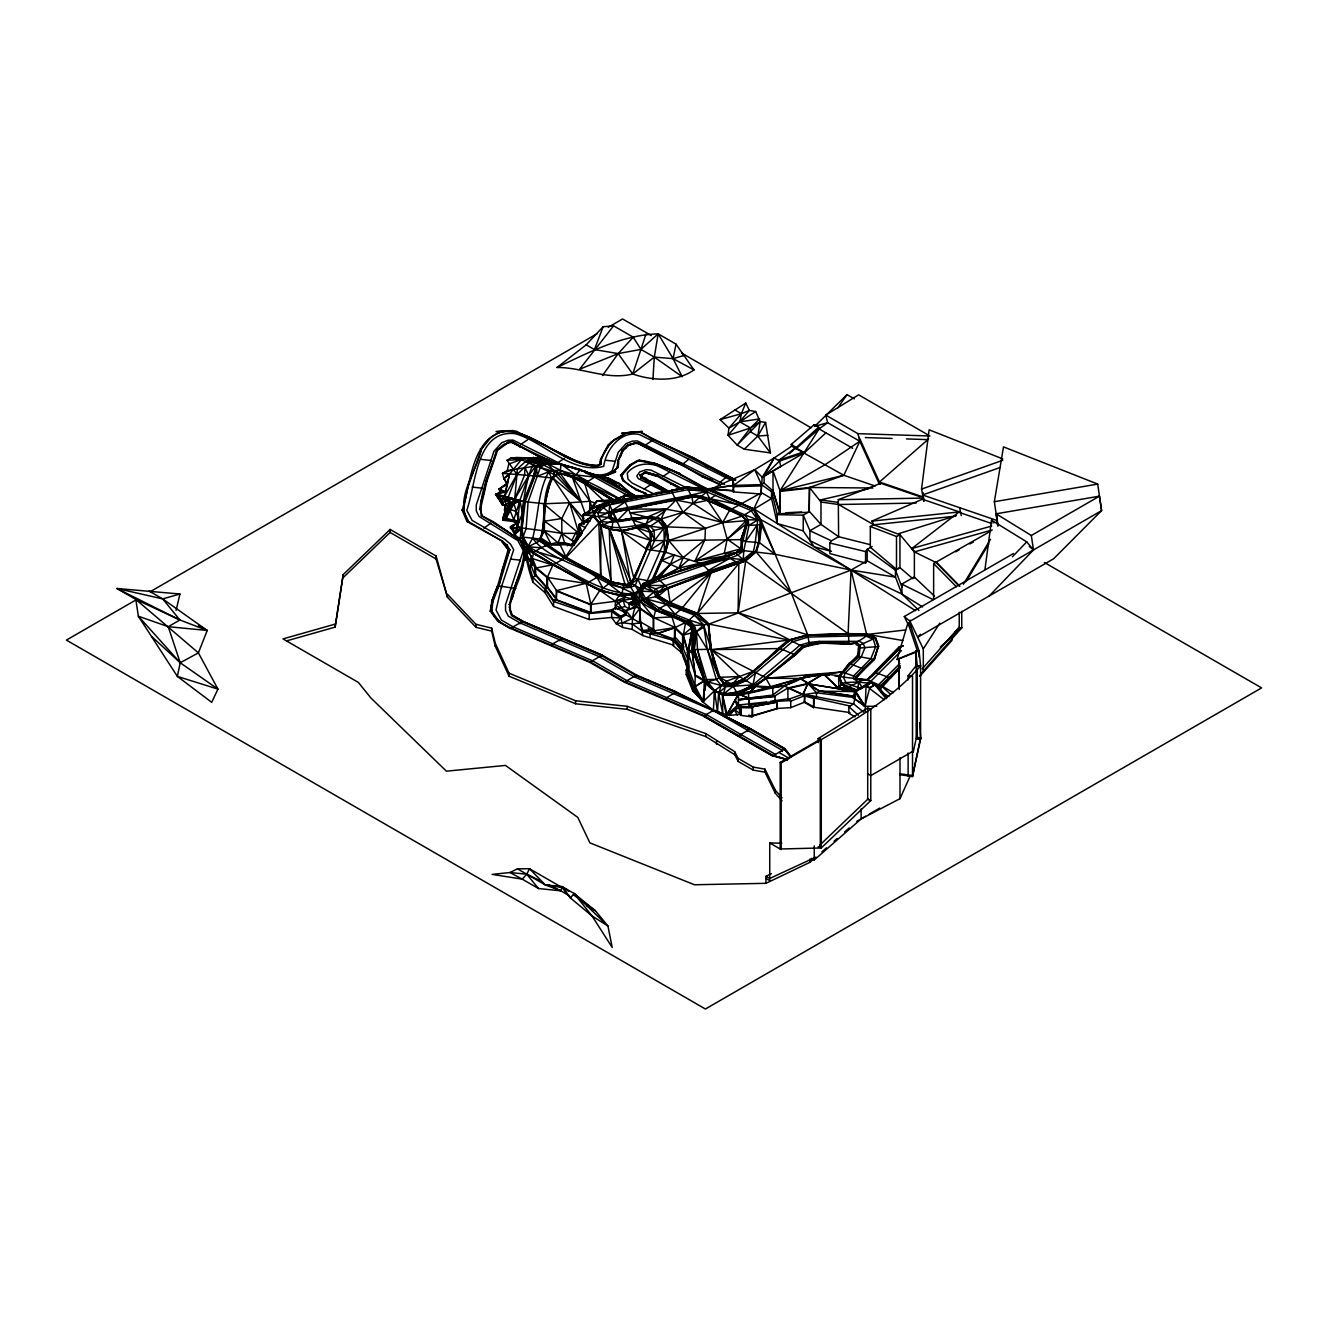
<?xml version="1.0" encoding="UTF-8"?>
<svg xmlns="http://www.w3.org/2000/svg" width="1328" height="1328" viewBox="0 0 1328 1328"><rect width="100%" height="100%" fill="white"/><g stroke="black" fill="none" stroke-linecap="round" stroke-linejoin="round"><path stroke-width="1.5" d="M834.797 675.935L862.818 679.621L858.735 682.094L857.573 690.427L842.118 683.721L839.462 677.048L850.435 664.216L859.166 656.729L860.162 645.026L856.61 642.968C836.092 646.105 808.885 635.249 794.044 654.372C772.796 670.54 752.544 695.092 723.395 694.61C711.559 691.788 706.164 679.305 695.075 675.105L691.805 649.458L688.419 653.177L695.308 675.487L694.876 686.642L706.596 679.554L716.356 679.338L719.826 677.33L739.381 676.483L755.665 686.427C773.875 689.498 791.803 685.497 806.876 674.873L823.443 674.524L842.251 671.918L856.66 677.147L856.992 678.84L867.134 679.571L875.916 672.698L900.434 647.732L899.272 646.935L867.134 679.687L882.738 686.626L899.869 667.486M570.227 545.775L574.011 541.957L572.069 540.081L575.871 532.561L578.925 535.084L578.925 524.709L583.39 521.887M583.374 524.211L583.374 514.666L594.529 516.277L601.285 525.556C628.36 539.268 658.09 520.012 675.919 499.909L691.573 496.357L700.188 497.319L742.85 515.845L748.959 525.39L743.796 550.639L743.199 559.569L745.705 560.997L756.263 551.651L759.35 542.621L760.131 519.929L753.175 509.288L710.563 488.92L706.795 489.351M633.423 594.828C603.294 598.397 579.008 576.75 553.494 564.682L535.649 568.035L546.87 577.348L586.279 583.49L599.874 590.495L611.112 582.013L600.937 525.639L593.068 515.878L583.39 522.053L593.101 515.629L583.39 514.417L593.749 512.127L608.257 502.084L623.894 499.693L628.692 509.139L691.988 497.104L700.188 497.319L709.152 489.849L753.823 508.773L915.59 610.714M625.87 496.008L645.375 495.643L623.878 495.693L624.492 500.158L687.555 487.774L708.554 490.198L753.175 509.288L760.662 519.514L791.189 592.736L807.723 634.917L809.267 643.997L810.644 644.794C825.701 640.843 841.703 646.404 856.61 642.968L847.181 644.03L848.692 643.167L848.675 634.037L745.157 560.698L667.868 588.238L657.642 593.184L640.976 586.959L636.311 592.935M838.615 689.016L841.255 683.654L846.401 687.555L838.881 688.634L823.443 674.06L800.004 678.326L819.642 691.124L855.464 696.636M829.12 675.238C801.963 674.275 776.498 687.622 750.005 692.386L748.594 693.199L748.61 698.478L738.517 699.972L774.606 696.071L787.886 688.004L808.022 683.422L823.46 673.794L838.599 675.686L838.881 688.634L841.255 683.654M863.648 712.206L853.688 703.906C856.875 688.668 856.178 687.323 838.881 688.302L855.581 691.108M688.551 667.121L688.153 659.933L683.339 648.778L683.588 646.719L675.504 637.457L673.844 638.419L673.578 645.159L642.935 635.597L632.294 629.455C632.111 619.263 632.377 603.808 643.034 599.36L657.045 609.867L687.804 621.388L692.701 626.335L694.976 631.912L694.245 649.624L704.637 680.683C722.747 708.289 759.334 687.705 784.649 686.128L800.933 693.448M577.796 538.487L577.813 534.437L574.011 541.957L544.497 521.207L561.777 518.534L569.596 502.731L590.014 501.27L595.492 503.113M901.446 650.587L870.471 681.613L866.288 682.99L858.735 682.094L847.181 687.655L841.238 684.103L838.599 675.686M838.881 688.634L823.46 673.794M708.422 489.6C686.294 477.98 664.73 463.14 639.283 460.235C632.676 464.07 625.239 467.888 622.019 475.275L621.985 477.897C628.177 487.26 640.046 489.916 648.695 495.776M520.161 539.052L522.95 537.01L527.548 547.285L532.628 538.189L539.649 541.06L564.732 558.192L593.035 515.878L599.21 522.07L600.937 525.639L600.671 575.173L586.279 583.606L533.076 552.946L527.548 547.285L523.033 537.126L522.103 528.079L523.697 501.386L514.7 499.179L516.974 474.494L507.03 460.252L510.998 457.977L516.808 457.513L532.445 457.994L538.338 460.019L540.662 458.11L545.758 458.791C546.92 462.758 535.035 462.542 532.893 464.734C522.933 487.774 522.535 514.235 520.161 539.052L522.95 537.01L524.842 546.837L527.432 547.186L540.645 540.479C546.074 519.812 540.795 497.701 551.402 477.914L557.594 473.15C580.104 475.773 600.389 487.559 619.695 498.88M517.339 523.597L513.72 521.688L513.87 519.514L519.995 500.357L522.402 513.405L517.024 527.017C522.402 539.085 511.446 522.087 520.891 527.83L522.95 537.126L539.716 538.969L544.347 530.934L544.746 503.76L551.402 477.914L548.813 471.722L540.28 467.473L528.079 502.034L526.137 528.527L523.033 537.126L528.411 546.787L533.773 552.548L553.494 564.682L527.116 550.008L527.116 556.133L532.113 564.948M735.231 700.221L738.501 705.002L741.124 706.513L741.124 714.215L729.487 715.443L717.518 711.908L718.564 693.05L723.395 694.61L750.005 692.386L755.665 686.31L795.256 654.953L803.556 647.051L810.644 644.678L809.267 643.997L820.455 643.167L803.556 647.168L738.102 612.822L738.833 563.504L729.869 558.291L724.324 553.261L727.146 539.168L722.631 522.601L707.691 500.274L699.358 497.668L666.125 527.465L654.04 530.403L650.454 532.478L636.427 527.531L621.554 530.984L609.237 529.125L600.937 525.755L615.694 519.779L612.972 512.093L610.897 512.674L609.884 517.472L616.906 521.174L621.554 531.1L644.993 526.237L647.848 527.598L651.152 532.08L654.604 540.513L635.116 585.499C622.45 591.707 608.141 583.523 596.986 577.431C576.9 563.221 547.634 558.607 532.628 538.189C538.604 516.177 537.408 492.622 548.813 471.722L552.929 470.461L560.499 470.544L575.871 474.893L594.446 477.101L627.845 495.593M653.243 579.423L664.465 552.066L663.95 527.996L658.323 520.725C639.93 513.538 619.927 525.44 600.671 521.223L566.16 557.362L552.797 565.081L547.501 577.132L547.501 587.922L555.469 598.281M664.664 540.612L647.3 580.568L633.838 578.095L650.471 540.197L650.454 532.362L650.454 549.908L664.664 540.612L666.125 527.465L660.58 519.414C646.802 514.5 631.663 520.128 617.503 520.709L616.906 521.174C631.447 520.078 646.769 514.085 661.078 519.132L666.922 527.017L667.635 540.629L665.577 552.232L653.31 579.556M566.16 557.362L547.169 544.513L539.649 541.06C546.87 519.729 542.056 495.128 554.589 474.893C552.548 467.041 546.107 461.231 538.321 459.455L525.589 461.463L517.273 468.983L516.974 474.494L508.109 497.519L500.009 499.096L495.51 494.448L505.52 492.041L509.637 473.631L503.827 478.478L507.495 484.703M740.875 548.945L741.207 538.836L746.353 523.763L747.133 524.328L740.875 548.829L743.796 550.639L775.154 554.291L851.082 570.061L895.487 577.132L901.978 594.081L918.976 610.482M861.407 688.634L846.251 683.322L843.562 677.546L845.106 673.18L861.191 657.061L864.993 647.599L863.034 643.366L859.415 641.341L819.177 641.391L809.018 642.52L800.054 645.142L752.993 684.883L725.735 686.709L718.564 693.05L722.797 714.099L722.449 694.677L737.953 693.664L755.615 685.696L750.005 692.386L799.987 678.475L766.737 678.226L710.414 649.276L692.569 649.658L693.233 632.028L694.976 631.912L694.146 625.505L689.298 620.01L659.551 608.423L645.674 598.795L641.673 591.159L639.216 589.732L632.975 594.612L633.522 604.091L637.307 606.265M695.308 686.51L693.1 687.572L693.1 691.307L703.359 701.848L695.308 686.51L688.651 668.93L688.651 653.559L692.569 649.525L704.985 680.484L714.514 690.693L717.518 711.908L713.468 710.347L702.861 701.997L705.566 682.692L707.558 681.795L725.735 686.709C711.293 669.843 711.542 645.342 708.056 624.426L694.494 615.246L666.805 604.406L655.766 596.67L657.045 592.985L667.237 587.872L709.733 572.003L745.705 560.881L711.094 572.783L701.035 563.006C682.775 573.746 655.069 573.347 641.673 591.159L643.034 599.36L640.063 590.23C668.15 566.425 710.779 567.836 742.12 549.676L740.875 548.829L735.513 553.095L726.516 555.751L694.942 561.13L704.936 539.683L705.434 528.312L683.14 512.276L675.603 499.361L611.677 512.741C601.352 514.185 592.587 510.101 583.39 514.417M519.995 500.357L516.907 527.033L520.742 527.913C523.996 545.957 526.32 564.118 532.877 582.179L545.028 592.653L553.61 606.431L589.184 619.529L611.61 617.454L620.574 618.018L626.069 614.831L626.268 613.154L615.545 607.643L611.793 609.801L611.61 617.454L616.192 623.745L622.666 627.48L632.294 629.455M589.499 512.874L590.014 501.27L572.252 476.852L617.752 498.266M691.805 649.458L704.355 680.733L703.359 701.848L693.83 691.091L691.622 685.547M674.491 639.781L674.491 627.845L687.804 621.388L694.976 631.912C688.12 617.188 669.412 616.059 656.148 610.266L657.045 609.867L641.623 599.542L656.148 610.382L686.725 622.019L694.494 615.246L703.591 624.758L711.277 649.79L788.832 640.063L807.723 634.917L848.077 633.589L866.62 634.203L875.567 637.855L878.289 646.553L873.774 659.136L855.664 676.699L856.66 677.263L874.355 659.485L878.289 646.553L875.152 638.204L866.171 634.568L848.077 633.705L851.082 570.061L867.167 560.781L895.487 577.132L895.487 570.26L867.167 549.377L865.574 551.585L865.574 562.972L829.867 553.577L829.867 543.019L831.461 540.828L838.615 536.695L869.873 544.58M865.076 711.592L866.055 685.663L871.268 682.658L874.803 684.717L886.075 698.694M713.285 711.576L714.514 690.693L724.158 683.372L719.012 677.811L707.276 649.342L696.453 631.73L694.146 625.505L682.592 635.465L674.491 627.845M766.704 701.948L738.501 705.002L734.318 709.683L726.134 714.779L722.449 694.677L737.206 693.349L755.682 685.995L770.854 686.908L784.649 685.829L799.987 678.475M705.566 682.692C720.722 703.292 750.602 691.954 770.838 687.223L772.813 688.369L772.813 695.025L775.037 696.619L775.037 701.267L749.324 705.268L748.594 697.997L737.206 693.349L732.093 684.318L739.381 676.483L711.277 649.658L708.571 623.994L697.565 613.353L682.343 608.058L671.935 616.922L653.21 617.902L653.21 631.115L673.578 640.461L681.712 649.724L686.244 661.029L687.223 669.76L687.223 674.458L686.244 674.574L686.244 669.876L688.651 668.93L687.406 652.28L688.651 653.559L687.406 652.28M503.876 514.949L504.623 514.218L505.022 518.418L513.87 521.605L503.163 520.227L505.238 510.334L511.014 505.636L512.425 502.548L511.014 504.258L512.309 505.885C509.886 508.109 498.299 518.949 505.022 519.613L505.138 510.782M652.928 379.277L654.306 357.116L658.157 333.843C622.251 334.922 588.835 352.368 556.996 367.491C582.859 367.275 606.581 380.406 632.709 374.031C652.314 380.655 676.417 382.348 693.996 369.931L676.035 344.151L658.157 333.843L640.943 349.397L632.709 374.031L618.184 353.597L594.446 349.579L586.179 344.815L556.996 367.491M591.458 508.74L593.782 511.844L594.529 516.277L594.861 512.89L591.458 508.74L600.571 505.005L608.921 512.525L608.473 517.372L612.756 521.489L612.241 527.399L609.237 529.125M510.948 505.586L509.338 500.756L509.404 502.299L505.155 504.723L504.54 510.301L505.852 504.756L505.038 498.083L515.563 499.345L512.907 501.054L515.513 502.548L518.584 501.718M505.852 506.051L502.382 504.789L502.349 498.598L507.611 497.187L520.111 501.32L512.907 501.054M529.938 568.749L529.938 566.292L532.329 564.898L527.332 556.1L527.432 547.153L524.842 546.837M525.705 560.333L525.705 557.03L527.332 556.1L527.548 547.169L533.773 552.548L532.329 557.943L536.296 567.82L547.501 577.132L556.598 590.628L556.233 600.073L590.545 612.839L613.32 609.585M593.782 511.712L593.068 516.177L609.884 517.472L612.291 510.533L625.289 501.868L688.419 489.617L708.554 490.198L732.99 478.91M669.03 459.372L683.289 465.713L701.815 476.52L720.473 484.82L639.15 443.336L635 442.921L627.663 445.129L622.218 450.292L617.802 461.082L618.466 464.07L617.321 467.091L618.217 467.19L612.374 472.137L618.217 467.307L618.715 460.949L617.802 461.082L617.321 467.091C612.772 473.598 603.875 478.495 595.84 475.856M637.772 591.126L643.167 583.573L656.447 577.282L667.868 588.121L670.109 602.381L697.565 613.47L738.102 612.822L807.723 634.917L848.675 634.037L807.789 635.415L789.546 640.594L752.71 671.636L726.665 681.115L723.395 694.61M504.457 496.373L516.974 474.494L529.025 462.991L542.206 460.833L545.742 458.741L549.078 460.501L548.979 461.679L547.451 461.264M615.694 519.779L610.531 517.107L610.897 512.674L628.41 508.541L632.344 518.899L647.134 517.19L665.61 509.139L683.14 512.276L722.631 522.601L746.751 520.642L747.133 524.328L741.207 538.952L745.655 541.525L759.35 542.621L775.154 554.291L761.724 525.241L760.662 519.514L851.082 570.061L901.978 594.081L922.595 606.929M651.152 532.08C653.857 538.272 645.906 544.928 646.553 549.294L665.577 552.232L702.313 563.869L729.869 558.291L737.953 554.971L743.796 550.639L735.513 553.095L742.12 549.676L742.385 539.633L667.635 540.629L664.465 552.066L651.384 581.199M561.462 465.414L560.931 464.07L549.975 461.347L557.943 464.119M786.923 759.384L773.344 755.599L704.321 715.759L624.94 681.878L590.429 661.958L511.048 628.078C501.967 623.762 490.995 617.669 491.078 606.099L498.863 586.096L509.753 549.792L507.13 545.144L502.465 541.226L468.552 521.638C453.827 499.262 476.785 471.556 481.466 449.113C486.131 440.215 495.759 431.783 506.034 431.301C538.504 432.43 564.35 466.128 597.749 466.194L600.903 464.385L601.368 459.388L604.34 452.151L611.229 441.909L627.297 432.629L635.415 431.733L640.295 432.281L732.907 479.474M551.402 477.914L552.78 477.947L580.9 501.486L560.217 473.465L560.897 464.119L545.144 462.144L526.851 457.662M601.285 525.556L609.585 528.926L628.908 584.303L634.983 594.18C595.01 593.616 562.408 564.599 528.411 546.787L522.95 537.01L525.058 549.809L527.017 550.688L524.958 546.821L522.551 545.559L520.327 539.052L514.783 534.835L520.891 527.83L522.103 528.079L525.274 501.735L534.802 476.088L535.798 466.045L542.853 461.58L542.206 460.833M702.944 489.484L733.687 485.417L732.99 479.159L754.736 469.664L762.206 477.25L780.698 466.41L779.553 461.048L774.191 457.944L764.081 476.171L764.081 483.093L761.459 484.604L733.687 485.417L732.99 479.159L733.288 491.924L761.06 493.999L762.206 477.25L774.191 457.944L791.671 446.191L843.828 475.275L875.218 486.048M545.293 545.708L547.169 544.513L564.732 558.192L610.183 582.56L611.112 581.896L609.237 529.009L621.554 531.1L636.245 527.233L647.201 527.847L650.239 526.22L654.04 530.403L654.604 540.513L663.95 527.996L650.239 526.22L645.823 524.411C631.68 525.207 616.806 531.117 603.261 524.427L598.513 516.592L608.921 512.525L609.751 504.706L624.492 500.158L686.958 487.31L709.152 489.733L753.823 508.906L761.459 492.705L771.568 498.548L777.278 523.564L803.224 530.868L814.18 546.821L831.461 551.369L809.931 540.629L809.931 530.735L803.224 515.181L777.278 514.666L771.535 490.928L772.962 490.115L779.735 513.753L809.184 512.226L809.499 487.492L843.828 475.275L859.83 441.261L857.921 433.658L825.75 415.083L858.635 394.831L928.156 434.97M664.465 552.066L665.577 552.116L668.665 540.529L742.219 516.094L746.137 520.875L747.133 524.328L746.137 521.008L748.179 519.829L760.131 519.929L761.724 525.357L760.745 524.792L761.724 525.357L760.662 519.514L753.823 508.773L757.707 519.912L755.35 542.156L753.491 551.269L745.157 560.698L756.263 551.651L758.703 542.372L760.745 524.792L748.959 525.39L746.353 523.879L746.137 520.875L727.146 539.168L694.942 561.13L740.875 548.829L727.146 539.168L746.353 523.763L741.207 538.952M615.545 607.643L615.345 609.32L615.345 601.219L619.412 595.243L621.853 593.948L623.795 585.1L631.746 583.556L637.872 579.124L642.221 588.271M626.268 613.154L620.757 616.341L622.666 627.48M633.489 496.307L633.738 495.427L597.102 475.457L588.055 481.367L575.871 474.893L560.931 464.07L580.419 469.697L596.172 476.105L633.489 496.307L634.137 495.078L619.877 487.774L606.448 478.047L561.08 464.335L545.144 462.144L536.545 466.593L533.59 475.955L552.78 478.063L555.436 475.258L560.267 472.984L585.216 482.429L614.897 500.424L572.252 476.968L535.798 466.161L545.144 462.144L535.798 466.045L507.296 470.56L502.465 473.349L503.926 478.761L509.72 473.913L522.485 458.276L535.715 458.509L538.355 456.981L556.233 463.538M706.347 489.152C688.867 479.773 672.383 469.099 653.442 463.422L653.525 462.708C717.983 489.667 648.23 459.123 637.623 460.501L629.621 465.115L620.89 475.009L622.998 480.67L620.89 475.009L622.019 475.275L622.998 480.553L635.714 489.667L645.773 493.269L647.715 495.643L645.209 493.402L635.714 489.551M673.844 638.419L681.961 647.666C680.417 657.011 688.983 664.747 687.223 674.458M691.921 626.783L692.701 626.335L689.298 620.01L703.591 624.758L696.453 631.73L694.245 649.624L704.985 680.484L706.994 682.127C716.456 700.487 739.165 693.017 752.993 684.883L755.3 673.246L791.969 641.988L808.071 637.058L865.043 635.714L873.309 639.266L875.65 646.753L870.869 658.655L853.555 675.985L853.605 678.774L858.735 682.094L862.055 687.24M600.903 464.385L599.99 464.103L600.903 464.385L600.273 461.729L601.368 459.388L600.555 459.571L608.124 444.847L615.096 439.253L608.855 445.179L600.555 459.455L599.99 464.103L597.467 465.564C566.575 463.771 541.392 438.223 512.492 431.202C474.245 433.177 514.351 428.778 517.571 431.832M999.901 467.572L922.595 494.979L923.856 500.905L921.549 489.102L929.119 429.807L1002.756 458.89M923.873 501.37L922.661 496.838L923.192 492.738M523.697 501.386L520.111 500.44L511.014 504.258L505.022 518.418L505.022 520.061L506.101 518.368L519.065 521.672L510.516 526.784L514.783 534.835L518.269 523.464M984.961 569.413L991.518 520.178L1026.743 541.874L1033.466 549.941L989.227 595.957M791.023 756.96L784.383 749.224L749.872 729.304L713.285 710.58L675.67 692.436L635.979 675.504L601.468 655.584L522.103 621.703L511.645 615.677C502.283 591.209 535.383 565.064 519.929 540.596L506.864 530.885L481.317 515.546C477.798 493.352 491.543 471.34 496.805 450.175L503.611 444.448L511.878 441.477L535.865 454.89L558.856 464.451M745.655 541.525L757.192 524.776L759.35 542.737L761.724 525.241M704.438 694.129L703.359 701.848L693.83 687.356L687.223 669.76M704.985 690.261L705.799 684.484M857.539 655.8L859.166 656.729L857.539 655.8L849.14 663.469L842.981 672.466L842.251 672.051L849.14 663.353L850.435 664.216L857.539 655.683L858.751 645.707L875.567 637.855L878.937 646.504L858.618 648.097L859.166 656.729L874.355 659.352L878.289 646.553M504.54 510.301L505.155 504.723M738.102 612.822L745.705 560.881L738.833 563.504L696.968 613.818L680.451 609.751M558.457 464.136L554.722 462.625M642.935 635.597C638.834 620.857 640.976 605.253 638.519 590.03L635.863 593.898L639.83 600.571C654.488 614.067 676.052 614.781 691.108 627.131L691.772 632.875L688.419 653.177M518.617 518.401C519.497 510.765 511.263 508.674 505.238 510.334L508.807 504.723L509.404 500.805L502.349 498.598L502.382 504.789L511.014 505.636L511.014 504.258M526.884 550.672L527.548 547.169L533.076 552.863L552.797 564.948L587.325 583.009L556.598 590.628L556.233 600.073M468.552 521.638L466.941 521.406L468.552 521.638L463.24 510.367L462.094 510.052L466.941 521.522L502.465 541.226L508.159 549.643L497.635 585.847L491.974 600.439L490.314 611.146L497.635 621.122L510.367 628.476L522.784 621.305L602.165 655.069L636.676 675.105L676.367 692.037L750.569 728.906L785.08 748.826L750.569 728.79L718.647 712.937L633.921 676.699L599.409 656.779L520.028 622.898L508.292 616.126L505.536 610.548L505.536 604.572L523.298 550.738L517.92 540.679L479.026 516.426L476.271 510.848L476.271 504.872L493.933 451.321L501.752 442.705L508.026 440.249L513.04 440.083L566.84 466.941M535.715 458.426L536.396 460.003L538.355 459.903L535.715 458.426L536.396 460.003L540.612 460.335L543.318 458.774L540.529 461.015L525.589 461.463L533.275 457.513L537.458 458.608L536.479 457.596L532.445 457.994M286.848 640.81L335.121 627.131L343.188 574.592L390.117 529.44L436.082 555.984L447.519 597.334L475.955 627.297L491.659 631.115L495.261 646.238L509.056 676.201L575.555 703.757L627.148 709.335L705.799 736.575L734.683 754.669L738.219 761.442L753.225 770.107L764.978 772.166L775.336 793.297L782.043 800.801M335.121 627.131L343.188 574.592M744.294 449.196L770.439 452.914L765.592 422.42L760.18 421.64L757.807 436.065L744.294 449.196L737.156 445.079L728.043 435.318L728.939 428.131L741.389 413.705L745.755 403.065L749.341 410.452L755.649 411.514L760.18 421.64L737.156 445.079L750.453 427.981L759.633 418.901L739.879 421.872L728.939 428.131L720.125 419.615L745.755 403.065M997.959 526.22L994.357 501.718L1003.487 446.889L1097.692 484.089L1101.593 510.616L1053.635 558.773L917.681 637.257L920.437 634.236M997.411 524.311L997.245 516.293M687.555 487.774L687.024 486.978L709.218 489.385L686.958 487.442L671.138 490.513L686.858 487.061L691.988 497.22L693.017 503.395L722.631 522.601L729.703 510.201L761.459 492.705M527.116 556.133C518.103 527.913 532.096 576.169 532.877 577.248L545.028 589.35L553.61 601.501L589.184 613.553L611.61 611.478L620.574 618.018L616.192 623.745L622.666 622.766L632.294 623.977L642.935 631.779L673.578 640.461L680.965 649.973L683.339 648.778L683.339 635.199L685.53 622.583M480.421 509.338L486.961 481.002L485.998 481.051L483.807 493.385L480.836 501.503L479.723 509.736M504.242 515.065L504.74 512.243L508.724 509.852L510.251 507.03M910.145 620.176L909.663 626.999M583.805 518.684L569.596 502.731L544.746 503.76L523.664 501.552L534.802 476.088L536.545 466.593L516.808 457.513M770.439 452.914L757.807 436.065L750.569 431.882L750.453 427.981L739.879 421.872L741.389 413.705L749.341 410.452L728.043 435.318L750.453 427.981L760.18 421.64M686.244 664.083L686.244 661.029L688.153 659.933L687.755 652.164L691.373 632.759L693.233 632.028L694.245 649.624L692.569 649.658M687.755 652.164L682.941 635.099L691.772 632.875L688.153 652.28L683.339 635.199L675.238 627.58L653.725 617.603L639.996 608.008L635.465 607.328L623.197 600.256L590.91 604.439L556.598 590.628M670.009 459.405L683.721 465.447L669.893 459.986L638.751 443.851L635.282 443.27L628.493 445.428L623.28 450.607L622.218 450.292L620.823 456.118L617.802 461.082L623.28 450.474L622.218 450.292L625.886 447.951L627.663 445.129L635 442.921L639.15 443.336M676.035 344.151L673.08 358.643L682.227 376.72L654.306 357.116L640.943 349.397L633.224 337.196L613.602 325.858L603.128 326.738L586.179 344.815M601.468 655.584L602.165 655.069L589.748 662.357L510.367 628.36L497.635 621.006L498.681 620.94L491.775 611.129L492.937 601.053L494.464 593.998L498.863 586.096L502.465 569.148L509.753 549.792L502.465 541.226M913.216 752.312L916.204 738.434L916.204 665.544L920.603 665.926L920.603 738.833L912.519 776.465L908.12 776.083L908.12 753.059M900.002 773.626L900.002 774.722L912.519 776.465L920.553 737.887L916.569 737.322M507.296 470.56L508.74 464.07L521.207 459.488L537.458 457.496L542.737 459.056L537.458 457.413M647.284 448.034L660.896 454.807L638.751 443.735M533.59 475.955L535.798 466.045L545.841 462.659L561.08 464.335L547.9 463.854L536.545 466.593L537.209 476.354L548.813 471.722L555.436 475.374L560.217 473.465L572.833 476.652L547.9 463.854M638.519 590.03L636.378 594.878L634.9 595.724L632.975 594.612L634.9 597.965L635.863 593.898L635.863 598.364L634.186 599.343L633.522 604.091L629.007 603.443L634.435 600.306L629.007 603.443M746.27 680.55L733.205 686.277L726.25 684.8L732.093 684.318L743.995 679.239L780.283 648.545L711.277 649.658L719.012 677.811L719.826 677.214L732.409 684.883L746.27 680.55L755.3 673.246M517.024 527.017L517.024 531.881L514.783 534.835L518.518 523.232M504.474 496.589L509.637 473.631M176.093 610.415L179.927 593.998L116.864 588.487L135.838 599.443L179.894 619.977L207.218 630.451L198.387 652.861L180.226 662.755L177.371 676.4L211.683 702.313L217.941 689.132L198.387 652.861L135.838 599.443L138.344 616.192L177.371 676.4L217.941 689.132L180.226 662.755L152.305 637.058M730.964 480.205L639.532 434.555C620.674 430.239 606.049 449.428 603.709 466.344C571.621 474.943 544.181 441.66 515.164 433.692C476.204 429.027 475.939 484.521 466.775 510.35L472.137 520.41L504.723 539.234L510.55 544.181L513.704 549.692L501.469 586.777L496.041 610.05L501.386 620.11L513.123 626.882L592.504 660.763L627.015 680.683L706.396 714.564L775.419 754.404L775.419 755.4M512.641 430.521L500.424 431.733M490.298 438.157L481.466 449.113L467.937 487.094L463.24 510.367L462.094 510.168C471.008 483.857 470.992 442.573 500.789 432.098M514.849 588.404L512.708 597.235L509.188 604.605L510.135 604.738C514.849 583.888 531.532 561.346 520.41 540.197C529.424 555.17 517.887 572.717 514.849 588.404L515.795 588.553L497.635 585.714L491.974 600.571L492.937 601.053L491.974 600.571M502.797 520.095L504.258 514.085M503.163 520.227L504.623 514.218M508.807 504.723L509.404 502.299L505.022 500.141L502.382 504.789L499.726 500.224L502.349 500.341L499.726 500.224M683.14 512.276L661.078 519.049C652.828 515.148 642.271 518.783 632.941 520.194L645.823 524.411L650.454 532.362L650.969 540.479L633.838 577.979L630.8 587.391L611.112 581.896L598.795 576.385L600.671 575.173L598.795 522.186L593.068 516.044M650.089 637.141L650.089 633.34L653.725 630.8L653.725 617.603L655.451 610.664L670.109 602.497L711.094 572.65L709.733 572.003L659.003 592.006L657.045 592.985L658.323 596.139C673.528 608.705 695.64 608.506 708.571 623.994L788.832 640.063L807.723 634.917L866.62 634.319L851.082 570.061L708.056 624.426L694.146 625.505M719.145 692.834L721.021 685.314L716.356 679.338L707.276 649.342L703.591 624.758M876.762 706.214L864.877 706.33L869.624 688.17M610.531 517.107L610.897 512.674M506.101 519.049L508.724 509.852L506.101 518.368L513.969 503.445L520.144 501.27M496.805 450.175L485.998 481.051L486.961 481.118L497.502 450.458L508.209 442.473L511.712 442.257L546.572 460.301M917.233 651.699L897.047 659.501L907.954 622.915L909.663 622.932L919.076 650.903L920.603 665.926C882.937 708.87 829.336 733.67 781.179 762.986L780.2 762.421L780.2 849.007L821.285 847.961L870.786 800.568L870.786 709.285L867.699 707.99L818.197 738.551L818.197 742.634M517.439 868.844L529.507 868.711L545.327 884.913L560.864 890.839L562.142 886.589L545.327 884.913L517.439 868.844L509.969 872.529L492.107 874.388L522.253 879.153L538.454 888.515L560.864 890.839L569.529 895.852M887.253 697.731L875.982 684.235L874.803 685.198L870.803 682.293L855.116 690.61L865.076 706.23L852.941 697.598L854.834 691.573L869.076 683.92M733.288 491.924L733.687 490.646L710.563 488.92L733.587 485.367M761.06 493.999L761.459 484.604L754.736 469.664L774.191 457.944M509.188 604.605L510.135 604.605L509.271 607.311L512.342 615.279L522.784 621.305L602.165 655.185M645.906 334.175L640.943 349.397L618.184 353.597L579.572 369.25L613.602 325.858M719.012 677.811L710.414 649.276L708.571 624.11L697.565 613.47L711.094 572.65L681.828 608.49L645.674 598.795L654.09 591.989L655.65 588.835L743.199 559.569L753.491 551.269M745.157 560.698L755.632 551.419L758.703 542.372M567.454 545.858L568.284 543.75C555.569 540.147 543.301 545.659 533.076 552.863M701.815 476.52L712.588 480.271L702.014 476.005M594.446 349.579L603.128 326.738M502.382 504.789L495.726 494.165L523.664 501.436L533.59 475.839L534.802 476.088M634.834 595.409L631.696 596.421L631.696 598.911L623.197 600.256L615.345 605.269L626.069 610.648L629.157 608.871L629.157 603.692L634.369 600.688L631.497 599.028L631.497 596.538L633.058 597.218L634.435 593.765L636.378 594.878L635.863 593.898L637.606 603.443L639.996 608.008L632.311 618.433L622.666 622.766M519.148 530.287L520.891 527.83L544.347 530.934L560.051 544.696L566.16 557.245L611.112 581.896L629.489 585.25L634.784 578.643L646.553 549.294L621.554 530.984L630.617 582.909L629.489 585.25L610.183 582.56L634.983 594.18L619.977 595.027L599.874 590.379L590.545 604.738L590.545 612.839M823.443 674.06L808.022 682.957L803.058 694.71L787.886 688.004L787.886 699.524L802.809 694.229L853.688 703.906L848.841 706.695L848.841 713.269L850.02 712.588L814.213 707.276L805.05 701.981L790.741 707.641L776.847 708.488L752.445 715.726L751.98 716.871L740.659 715.344L741.124 706.513L752.445 706.745L776.847 702.014L777.079 708.754L752.677 715.991L748.677 715.228M740.659 715.344L738.766 706.911L736.974 705.882L735.148 699.939M751.98 716.871L752.445 706.745L748.909 704.703M561.777 518.534L561.86 533.408L558.142 542.604L561.877 543.899M735.314 480.288L712.273 468.037L705.981 465.929L706.811 465.514L693.382 457.878L650.106 437.941L693.382 457.762L735.795 479.956M497.12 496.29C497.436 492.406 522.751 501.752 497.12 495.394L495.726 494.165L503.113 499.892L500.158 499.062L500.009 500.49L500.158 499.062L502.349 500.341M505.752 510.251L504.74 512.243M663.568 576.966L678.807 568.152L683.306 557.561L704.936 539.683M578.925 524.709L589.931 520.759L578.925 524.709L580.187 536.197L582.245 532.561L579.008 524.527M585.416 527.681L579.058 524.411M541.459 458.21L540.38 458.824L538.355 456.915M864.877 706.33L855.481 691.473L819.492 691.241L807.756 683.804L855.581 691.456L857.573 690.427C840.973 685.497 831.61 682.293 858.735 682.094M811.308 858.32L814.247 860.013L861.108 818.944L900.002 798.676L910.112 776.083M647.682 517.505L632.062 518.202L636.427 527.648L644.711 526.818L648.745 518.119L647.134 517.19L632.062 518.318L616.906 521.174L628.692 509.006L691.573 496.357L700.188 497.319L691.988 497.104L675.919 500.025L671.254 490.762L608.257 502.2L591.01 507.894L596.554 500.971L608.257 502.084L613.138 512.459L628.692 509.006L665.61 509.139L661.078 519.132L650.239 526.22M598.513 516.592L598.164 513.139L601.501 505.968L608.788 502.499L623.894 499.693L623.878 495.693M779.735 513.753L780.051 490.746L819.077 428.911L827.659 422.686L859.83 441.261L879.402 484.322M809.184 512.226L809.499 487.492L872.928 488.007M539.334 880.331L526.784 874.206L509.969 872.529L522.253 879.153L526.784 874.206L529.507 868.711L562.126 887.552L570.442 897.977L592.072 915.988L607.942 926.014L612.208 947.478L592.072 915.988L574.128 893.495L562.142 886.589L562.126 887.552L545.327 884.913M599.99 463.987L597.467 465.447C575.157 466.344 554.224 447.901 534.669 440.564L578.161 461.978M579.855 530.171L578.825 533.308L561.86 533.408L543.235 530.403M632.062 518.318L617.503 520.825L609.884 517.472L613.138 512.342L617.503 520.709L632.062 518.202M727.113 714.215L738.501 693.963L727.196 714.497L736.974 705.882M765.592 422.42L757.807 436.065L767.833 435.285M581.83 532.511L572.717 544.53L582.162 532.744L574.144 543.202M668.515 492.472L640.943 477.964L642.071 476.005L639.947 475.109L645.425 471.938L658.24 475.607L683.04 489.634M644.711 526.818L647.201 527.963L650.454 532.478M547.169 544.629L539.716 538.969L544.347 531.051L543.6 503.744L578.825 533.308L569.596 502.731M568.284 543.75L570.608 545.459M963.398 584.254L990.505 539.317M965.937 581.83L988.862 543.816M645.873 548.779L650.969 540.479L668.665 540.645L666.125 527.465L658.323 520.725M654.555 580.27L656.447 577.282L650.405 581.083M919.673 676.018L923.309 671.138L923.309 648.911L939.792 623.131M653.857 484.023L654.455 483.11L647.599 480.105L646.437 481.118L651.019 481.616L653.857 484.023L654.455 483.11L669.395 491.742L642.37 477.217L641.773 474.926L645.524 472.768L657.31 476.254L681.662 489.683M583.374 514.832L591.441 509.039L597.517 500.789L623.861 499.245L645.342 495.294M603.078 477.848L607.56 477.748L618.948 483.292L632.892 494.846M582.162 532.744L574.211 544.912L547.169 544.513M628.908 584.303L633.838 577.979L621.554 530.984L650.969 540.479L636.427 527.531L644.993 526.237L636.245 527.233M517.571 431.949L534.238 440.813M837.885 407.829L846.982 394.615L854.286 398.815M880.198 689.232L888.98 677.529L900.401 665.793M819.492 691.241L816.488 692.751L803.058 694.71M841.653 691.224L855.581 691.456L807.756 683.804M602.514 375.558L618.184 353.597L633.224 337.196M865.574 562.972L867.167 560.781L867.167 549.377L872.131 546.505M597.102 475.607L560.897 464.236L580.469 469.647L575.871 474.893L572.252 476.968M535.798 466.045L528.76 475.441L514.7 499.179L507.927 497.187L502.349 498.598M571.405 545.742L581.697 532.312M884.216 699.756L869.392 688.319L875.169 684.733L871.268 682.658M873.774 659.136L863.167 668.831L856.66 677.147L856.494 679.123L867.765 680.052L875.916 672.698L890.507 678.044L900.318 667.702M713.468 710.347L703.624 716.157L624.26 682.16L589.748 662.357M908.12 679.87L908.12 675.803L916.204 665.544M659.269 577.863L670.341 564.267L674.441 554.838L661.859 560.383L682.194 569.695M841.238 684.103L842.118 683.721L838.582 676.417L842.251 671.918L766.737 678.226L754.57 685.796L755.665 686.31M810.644 644.678L802.261 646.421L795.256 654.953L765.642 677.712L770.838 687.223M574.128 893.495L607.942 926.014L595.508 910.842L574.128 893.495L570.442 897.977L562.142 886.589L568.816 891.437M572.268 544.497L579.406 535.931M729.487 715.443L734.318 709.683L741.124 714.215M622.019 475.275L630.352 465.497L620.89 475.125M922.196 668.914L959.281 627.082M923.309 671.138L961.754 627.762L961.754 611.328M701.748 486.397L706.612 488.621M920.105 675.935L951.944 640.428L951.944 636.925M580.469 469.664L594.446 477.101M657.908 577.796L670.341 564.267L683.306 557.561L668.665 540.529M544.563 460.484L545.758 458.724L549.41 461.414M639.216 589.615L643.034 599.36L639.216 589.732L641.424 587.225L642.403 587.906L644.13 584.121L645.126 584.818L678.807 568.152L701.035 563.006L644.13 584.121L640.063 590.23L639.216 589.615L641.623 599.658L658.323 596.139L667.868 588.121L657.045 592.985L658.92 595.774L669.378 602.912L681.828 608.49M598.164 513.139L603.31 507.562L609.751 504.706L625.289 501.868M878.605 687.389L888.98 677.529L890.507 678.044M750.021 692.071L755.682 685.995M641.673 591.159L659.003 592.006L665.129 585.548L646.105 585.366L643.167 583.573L643.167 587.192M594.861 512.89L601.501 505.968L609.751 504.706M1012.467 556.714L1026.743 541.874M656.231 578.859L670.341 564.267L653.974 579.838M874.886 672.101L899.272 647.051L903.173 645.856L899.272 647.051L900.434 647.732L874.886 671.985L875.916 672.698L874.886 671.985M593.782 511.844L600.571 505.005M593.749 512.243L600.555 505.304L601.501 505.968M608.921 512.525L612.291 510.533L690.975 495.062L707.691 500.407L715.51 495.344M899.869 663.452L878.937 684.435L876.048 685.912M702.861 701.997L714.514 690.693L714.696 698.511M791.671 446.191L791.239 444.448L814.263 424.645L814.695 426.388L846.982 394.615M779.553 461.048L779.154 460.102L795.655 447.785L804.585 452.616L779.553 461.048L764.081 476.171L804.585 452.616L825.883 432.845M343.188 577.597L390.117 532.445L390.117 529.44M819.658 845.289L867.699 799.273L867.699 707.99M726.665 681.115L723.511 683.87C750.984 685.032 767.717 653.857 788.832 640.063L789.546 640.594L779.636 648.18L795.256 655.069L803.556 647.168L802.261 646.421M516.111 531.366L517.024 530.519L518.501 531.383L516.111 532.146L510.334 528.029L519.065 521.672M634.469 596.123L631.497 599.028M874.355 659.352L863.632 668.98L856.66 677.263M940.307 647.035L961.754 627.762L959.231 628.708L959.231 612.274M928.687 438.904L879.485 482.014L922.661 496.838M779.636 648.064L743.995 679.239L732.409 684.883L723.511 683.87M335.121 624.127L282.997 638.901L358.361 682.409L370.794 697.881L446.407 771.17L505.47 765.426L577.763 817.367L589.898 842.865L694.478 884.763L765.957 883.319L809.848 862.37L815.907 857.075M821.966 851.779L826.497 847.812M834.067 841.188L837.105 838.549M844.674 831.926L849.206 827.958M789.446 453.645L818.646 427.168L814.263 424.645M818.646 427.168L819.077 428.911L796.036 448.731L795.655 447.785M678.807 568.152L689.116 559.354M645.524 472.884L657.31 476.37L658.24 475.607L645.425 471.938L641.773 475.042L639.947 475.109L640.943 477.964C642.42 475.656 650.023 479.74 646.437 481.118M723.86 693.83L733.205 686.277M632.709 374.031L654.306 357.116L673.08 358.643L684.667 355.29M670.109 602.497L658.323 596.139L657.642 593.068L667.868 588.121M958.916 585.847L936.157 562.591L914.378 551.884L911.838 548.514L958.733 512.21L991.817 523.564M481.998 515.032L481.317 515.546L493.302 521.688L520.41 540.313L492.622 522.087M522.103 621.703L522.784 621.189L512.342 615.146L510.5 612.839L510.135 604.738M733.687 485.417L754.736 469.664M635.979 675.504L676.367 691.921L664.631 698.81M676.367 691.921L675.67 692.436L711.675 709.467L782.308 750.42L782.308 751.416M749.872 729.304L750.569 728.79L738.833 735.679M740.858 503.279L709.152 489.733L710.463 488.604M498.863 489.268L507.362 483.259L498.863 489.268L507.18 484.471L507.362 483.259M652.662 579.954L656.447 577.282M658.24 475.607L657.31 476.37M539.649 541.06L540.645 540.363L551.319 544.679L560.051 544.696M653.725 617.603L639.83 600.571L637.307 601.136L635.863 598.364L632.842 600.439L634.186 601.219M859.83 441.261L825.252 464.551L780.051 490.746L780.051 513.073L777.278 514.666L777.278 523.564M675.919 500.025L693.017 503.395L707.691 500.274L742.219 516.21L771.568 498.548L771.535 490.928M521.157 444.133L527.531 439.867M540.28 467.473L543.799 465.132L560.217 473.598M558.075 462.559L564.45 458.293M596.172 476.105L597.135 475.457L593.832 475.822M645.524 444.996L651.915 440.73M644.13 489.003L650.521 484.737M663.286 476.221L669.677 471.955M688.817 459.173L682.443 464.418M725.735 477.599L719.361 482.861M739.879 421.872L755.649 411.514M694.876 686.642L704.355 680.733M757.707 519.912L748.959 525.39L748.179 519.829L744.693 514.783C727.03 507.678 710.596 495.493 690.975 495.062L706.197 491.559L751.05 510.5L757.707 519.912L744.693 514.783M726.134 714.779L741.124 706.513M691.921 626.667L693.233 632.145L696.453 631.73L703.94 627.115M640.943 477.964L642.37 477.101M672.217 483.674L671.121 484.338L672.217 483.674L683.239 489.335M135.937 599.957L66.4 640.096L705.4 1009.014L1261.6 687.904L1044.406 562.508M150.296 591.657L597.451 333.494M608.241 327.269L622.6 318.986L651.318 335.552M179.894 619.977L116.864 588.487L162.697 598.895L179.894 619.977L168.241 626.7L138.344 616.192L180.226 662.755L168.241 626.7L207.218 630.451L162.697 598.895L149.085 591.043M504.291 444.847L508.209 442.589L511.712 442.373L556.698 463.821M535.715 458.21L540.546 458.027M546.605 460.135L545.36 460.019M540.679 458.177L541.691 459.704L549.078 460.501L551.684 462.957L543.75 461.331M495.726 494.398L500.025 491.924L505.52 492.041L499.046 489.136L505.404 491.675M551.933 462.941L553.212 462.21L551.933 462.825M507.611 497.369L519.829 500.473L528.76 475.441L525.008 467.755L524.577 475.109L514.7 499.179L515.579 499.361L505.022 498.282L507.611 497.187M490.762 523.199L483.857 528.179M612.025 500.042L584.519 482.828L588.055 481.367M594.728 475.457C598.596 481.915 635.68 462.758 601.302 477.134L594.031 475.59M629.621 465.232L639.283 460.368M539.716 538.969L541.143 538.139L551.319 544.679L544.347 531.051M625.073 496.34L630.302 493.335L634.137 495.078M545.028 592.653L544.945 588.337L547.435 586.91L547.501 587.922L536.296 575.273L532.877 577.248L532.877 582.179M553.61 606.431L553.544 600.472L556.532 598.745L547.435 586.91M553.61 601.501L556.598 599.775L590.91 612.54L590.91 604.439L586.279 583.49L599.874 590.495M920.038 496.722L880.796 483.259L838.3 499.71L838.615 536.695L820.986 524.361L820.986 502.017L809.499 487.492L780.051 490.746L772.996 470.859L772.996 490.895L771.568 491.725L761.459 484.604M631.746 583.556L609.237 529.009L624.973 584.303L623.795 585.1L628.908 584.171L629.489 585.25M590.91 612.54L589.184 613.553L589.184 619.529M780.017 512.276L777.278 514.666M550.738 645.026L561.794 638.635M634.568 600.571L632.842 600.439L634.186 599.343L637.307 601.136L635.465 602.198L635.465 607.328L629.157 608.871L624.924 606.431L616.972 609.037M671.935 616.922L675.238 627.58L652.646 631.032L653.725 630.8L653.542 629.422L639.814 621.504L639.465 623.181L639.996 608.008M694.494 615.246L697.565 613.47M681.961 647.666L683.588 646.719M901.978 594.081L901.795 584.121L914.195 576.95L934.53 596.172M997.71 524.643L996.1 513.803L1031.325 535.499L1099.435 496.174L1101.593 510.616L909.962 621.255L909.962 625.372M866.62 634.319C866.371 639.266 849.007 642.885 858.751 645.84L860.162 645.026L858.618 648.097L860.162 647.981M908.601 625.422L904.302 616.541L1013.496 553.494M804.403 695.889L816.488 696.685L816.488 692.751L808.022 683.422L802.809 694.229L805.05 695.523L804.403 702.346L804.403 695.889L813.566 698.379L816.488 696.685M841.238 683.953L846.401 687.987L848.061 687.14M804.403 702.346L813.566 707.641L814.213 697.997L850.02 706.031M955.214 631.53L961.754 627.762M855.116 690.61L870.803 682.293M847.181 687.655L857.573 690.427M866.055 685.663L869.608 687.721L874.803 684.717M878.655 688.983L882.738 686.51L893.512 692.718M785.08 748.826L772.647 755.997L703.624 716.157L772.647 755.881L787.554 759.815M780.2 762.421L820.306 739.264L821.285 739.829L821.285 847.961L818.197 846.683M912.519 751.532L870.786 775.618L867.549 773.759M856.776 821.335L865.59 816.255M869.11 814.213L879.684 808.105M504.706 498.996L508.109 497.286M708.305 570.426L729.869 558.291L743.199 559.569L735.513 552.979L724.324 553.261M933.634 599.559L933.634 563.537L990.705 531.15M955.679 551.801L959.214 549.842M969.872 543.949L973.407 541.99M752.993 684.883L737.206 693.349L755.615 685.696M629.157 603.692L632.709 601.484M869.608 684.02L858.037 690.145L857.573 689.298M847.181 643.914L848.692 643.167L819.409 642.686L819.177 641.391M956.409 515.579L899.056 533.557L899.952 534.786L899.952 567.67L896.5 569.38L870.321 547.269L870.321 526.486L873.774 524.776L955.164 516.21M870.321 526.486L896.5 536.495L899.952 534.786L873.774 524.776L838.615 504.524L820.986 502.017L820.571 499.909L868.661 488.754M535.798 466.161L545.144 462.26M600.671 521.223L608.473 517.372L615.694 519.663L610.531 516.974M765.957 883.319L765.957 876.281L771.435 873.658M814.247 857.855L769.742 878.472L765.957 876.281M672.599 616.541L673.479 616.142L659.551 608.423M519.812 447.055L520.659 446.557L511.878 441.477L507.512 442.191M871.882 521.107L922.379 499.212L959.38 511.911L871.882 521.107L873.774 524.776M688.419 489.617L706.197 491.559L709.7 498.631L742.219 516.21M897.047 659.501L917.382 650.886L919.076 650.903L919.076 657.061M717.734 470.676L716.639 471.025L735.413 479.889M600.555 505.42L608.257 502.2L624.492 500.158M743.995 679.239L732.093 684.202L726.25 684.8M613.752 499.975L623.911 496.041L613.868 500.208M591.441 509.039L600.555 505.304M631.696 598.911L599.874 590.379L615.345 601.219L625.554 597.069L623.197 600.256L624.924 606.431M652.596 494.282L656.779 492.605L671.254 490.762M624.94 681.878L636.676 674.989M773.344 755.599L787.554 759.699M805.05 695.523L790.741 701.184L787.886 699.524M709.733 572.003L735.795 561.86M707.691 500.407L700.719 496.058M544.563 459.637L545.758 459.189M592.006 508.159L608.257 502.084L597.517 500.789M619.412 595.359L633.871 595.027L619.977 595.027M512.625 469.714L502.465 473.349L533.59 475.839M672.848 640.727L673.578 645.159M672.848 645.425L681.712 652.778M705.981 465.929L706.811 465.63M921.549 489.102L1002.706 460.318M632.294 623.977L639.996 622.882L626.069 614.831L626.069 610.648L635.465 607.328M675.836 641.324L683.339 648.778M648.047 628.144L657.194 633.655L675.238 627.58L675.238 639.515L658.273 633.423L650.089 633.34M675.238 627.58L657.194 633.655M702.313 563.869L735.513 552.979L727.827 556.515L726.516 555.751L701.035 563.122M779.154 460.102L804.187 451.686M669.378 602.912L655.766 596.67L654.09 591.989L646.105 585.366L703.757 565.446L729.869 558.291M628.493 445.561L627.663 445.129L635.282 443.386M693.1 691.307L693.83 687.356L692.867 687.489L686.244 669.876M814.695 426.388L827.659 422.686L825.75 415.083M599.21 522.07L600.937 525.755M162.697 598.895L179.927 593.998M911.838 548.514L991.717 526.021M992.265 529.955L914.378 551.884L899.056 533.557M720.125 419.615L741.389 413.705L734.583 409.771M696.453 631.73L697.515 649.541L706.596 679.554L707.558 681.795L716.356 679.338M686.958 487.31L708.554 490.198L686.958 487.442L671.254 490.879M623.845 433.592C680.517 427.45 583.208 436.962 640.113 431.666L650.521 437.808M511.595 529.241L516.891 527.946L517.09 532.179M780.051 490.746L843.828 475.275M865.956 686.178L869.608 687.721M788.135 688.485L808.287 683.92M777.079 702.28L752.445 706.745L752.677 715.991M723.71 694.444L736.542 692.187M994.357 501.718L1097.692 484.089M996.1 513.803L1099.435 496.174M852.941 697.598L865.076 706.23M583.357 521.887L589.781 520.875M770.655 701.333L774.606 700.719L776.847 702.014M608.207 501.619L623.861 499.245L619.844 499.942M738.501 699.491L772.813 695.025L784.649 685.829M643.167 583.573L645.989 583.175M686.244 674.574L692.867 691.224L693.83 691.091M612.291 510.533L628.41 508.541L611.677 512.625M748.909 699.043L775.037 696.619M779.735 491.426L809.184 488.173M905.43 629.97L866.171 634.568L848.077 633.589M665.61 509.139L630.103 512.874L647.134 517.19M737.903 693.05L749.955 691.788M529.025 462.991L542.853 461.58M536.296 575.273L534.885 575.422L530.918 565.047L530.918 558.075L552.797 565.081M530.918 565.047L532.329 564.898M530.918 558.075L534.885 567.969L536.296 567.82M644.711 526.701L647.848 527.598L644.711 526.701L636.427 527.648M639.814 621.504L642.752 630.402L653.542 629.422M653.725 630.8L642.935 631.779L642.752 630.402M775.037 700.603L787.886 698.86L790.741 700.52L790.741 707.641M838.881 688.186L846.401 687.555M748.594 697.997L774.606 696.071M497.635 621.006L498.681 620.94M774.606 700.055L776.847 701.35L790.741 700.52M611.743 500.407L597.55 501.237L612.191 500.888M507.03 460.252L521.207 459.488L510.998 457.977M785.944 512.774L801.647 511.961M738.584 694.262L722.449 694.677L727.196 714.497M639.947 475.109L641.773 475.042M733.288 486.712L761.06 485.899M838.3 499.71L923.973 498.066M916.121 503.046L838.615 504.524L838.2 502.416L820.571 499.909M915.756 667.37L915.756 650.952L919.076 650.903M920.603 665.926L917.283 665.975L915.756 650.952M508.159 549.759L509.753 549.792L508.159 549.643L501.768 541.625M740.659 707.658L751.98 707.89M765.957 878.439L769.742 880.63L769.742 842.965L781.877 843.214M603.742 477.648L607.577 477.715L617.902 483.741M857.921 433.658L929.932 435.999M865.341 437.576L892.101 438.456M906.493 438.921L927.077 439.585M666.922 526.884L667.635 540.629L665.577 552.116L668.665 540.645L666.922 526.884L661.078 519.049L666.922 526.884L705.434 528.312M710.48 489.185L733.604 490.912L733.604 485.699M528.411 546.787L541.608 547.85M908.12 675.803L912.519 676.184L912.519 776.465M916.204 738.434L920.603 738.833L920.553 737.887M447.519 594.33L475.955 624.293L491.659 628.111L495.261 643.233L509.056 673.196L575.555 700.752L627.148 706.33L705.799 733.571L734.683 751.665L738.219 758.437L738.219 761.442M605.701 460.268L615.296 461.314M481.334 459.405L490.928 460.451L490.928 461.447M472.204 487.077L481.798 488.14L481.798 489.136M510.599 559.105L520.194 560.15L520.194 561.146M527.216 549.958L532.329 557.943L527.116 550.008M816.488 692.751L853.688 697.466M899.952 773.776L912.469 775.519M574.211 544.912L558.142 542.604L562.109 543.733M821.75 691.174L853.589 696.071M646.57 495.427L650.288 496.025M624.973 584.42L611.112 582.013L600.671 575.29L564.732 558.192M738.219 758.437L753.225 767.103L764.978 769.161L775.336 790.293L782.043 797.796M902.824 640.528L866.62 634.203L875.567 637.971M638.552 460.766L653.442 463.422M541.691 459.704L543.567 460.052M516.891 527.946L510.516 526.784L510.516 528.046L513.621 524.975L510.516 526.784L513.836 528.693M565.462 466.211L573.513 467.655L576.518 469.398M523.664 501.436L525.274 501.735M597.749 466.194L590.13 465.464M615.096 439.253L624.343 433.907M533.275 457.513L534.62 457.795M709.7 498.631L738.451 504.657M497.635 585.847L498.863 586.096M549.078 460.501L546.555 459.654L550.273 461.165M829.867 543.019L865.574 551.585M585.631 473.05C594.263 475.225 604.887 476.835 612.225 470.61L618.3 452.184L626.119 443.585L632.394 441.112L637.423 440.946L724.573 484.471M699.358 497.668L708.305 500.042M629.787 493.169L618.981 483.276L619.861 487.808L607.56 477.748L608.224 479.209L613.121 481.566M535.831 551.352L562.474 559.486M863.167 668.831L849.14 663.469M922.595 494.979L996.564 520.36M659.003 592.006L655.65 588.835L646.105 585.366M847.181 687.373L856.626 690.958M846.401 687.838L855.581 691.456M714.696 710.231L719.145 711.974M682.343 608.058L696.968 613.818L708.056 624.426M748.61 698.478L738.501 693.963L738.501 705.002M556.233 590.927L590.545 604.738M633.058 597.218L635.863 598.364M518.916 521.755L513.72 519.613L509.736 509.72M818.197 738.551L821.285 739.829M867.699 799.273L870.786 800.568L867.549 798.709M707.691 500.274L730.516 509.852M541.392 464.119L543.799 465.132M555.436 475.258L554.589 474.893L552.78 478.063L555.436 475.258L580.9 501.486L557.71 473.947M831.461 540.828L809.931 530.735L820.986 524.361L809.499 511.546L803.224 515.181L803.224 530.868M794.044 654.372L795.256 655.069M548.315 884.714L560.864 890.839M881.327 685.812L890.009 693.764M901.795 584.121L932.721 599.426M704.736 489.468L657.493 465.879C647.051 462.161 634.352 464.086 627.264 473.133L628.011 479.093L631.945 482.927L654.571 494.215M687.273 488.189L651.102 470.129L646.371 469.631L639.731 471.905L636.793 476.022L638.336 478.661L662.705 490.829M623.977 493.85L627.663 495.693M693.996 369.931L673.08 358.643L658.157 333.843M613.104 499.809L585.216 482.429L572.252 476.852L585.615 514.899M819.077 428.911L852.676 448.316M681.828 353.182L811.076 427.799M791.239 444.448L795.621 446.988M656.779 492.605L657.941 493.269M755.632 551.419L791.189 592.736M819.409 642.686L820.455 643.283M658.124 578.361L659.053 578.908M505.022 498.282L513.969 503.445L518.601 519.995M800.004 678.326L808.022 682.957M630.617 582.909L641.49 589.184M848.841 713.269L855.099 716.888M635.465 602.198L637.606 603.443M615.345 601.219L618.45 602.995L626.069 614.831M778.872 752.412L789.396 758.504M390.117 532.445L436.082 558.988L447.519 597.334M769.742 842.965L781.179 849.571L781.179 762.986M198.453 625.388L207.218 630.451M586.843 905.845L595.508 910.842L580.502 899.936M694.876 675.603L703.923 680.849M880.597 691.589L888.847 696.536M611.295 499.477L584.519 482.828M553.444 462.459L550.904 460.849L553.892 462.775L551.834 461.762L551.834 463.505M641.623 599.542L657.045 609.867L645.674 598.795M548.514 460.833L551.684 462.957L545.775 460.102M639.465 608.307L653.21 617.902M634.784 578.643L633.838 578.095M838.582 676.417L839.462 677.048L842.251 672.051M573.829 895.072L577.165 897.496M611.793 609.801L620.757 616.341M608.373 583.606L621.853 593.948M1029.233 546.406L1033.466 549.941L1031.325 535.499M904.302 616.541L909.962 621.255L923.309 648.911M912.934 578.776L899.952 567.67L895.487 570.26L901.978 587.175M764.081 483.093L772.996 490.895L778.872 509.371M848.841 706.695L858.419 715.228M604.738 501.818L584.519 482.711L591.74 507.097M871.633 682.675L874.04 685.032M742.219 516.094L746.751 520.642M935.709 561.561L959.895 586.262M933.634 563.537L956.392 586.793M777.079 708.754L776.847 701.35M886.805 697.432L875.982 684.235M666.805 604.406L675.255 614.515M790.807 756.927L784.383 749.224L785.08 748.71L791.272 756.894M991.518 520.178L993.759 522.883M526.784 874.206L538.454 888.515M707.558 681.795L714.696 690.709M626.069 610.648L632.311 618.433M606.448 478.047L609.519 482.197M913.481 550.655L914.378 551.884L914.378 578.012M495.51 494.448L500.009 500.49M503.827 478.478L507.479 483.624M575.871 532.561L577.697 535.101M544.945 588.337L553.544 600.472M724.158 683.505L719.826 677.214L711.277 649.658M552.78 477.947L584.171 524.195M693.1 687.572L702.645 702.064M854.834 691.573L864.329 706.347M635.116 585.499L639.299 592.288M596.986 577.431L603.194 588.586M734.318 709.683L737.355 715.211M868.628 683.555L869.076 684.401M865.59 685.298L866.055 686.161M523.033 545.908L524.826 549.261M658.92 595.774L657.642 593.184M859.166 437.377L880.447 484.189M632.858 597.334L634.369 600.688M687.954 676.301L690.162 681.845M692.569 649.525L704.637 680.683L697.515 649.541M554.307 463.306L554.706 464.368M499.162 489.517L500.025 491.924M855.664 676.699L856.494 679.123L861.739 680.368L867.134 679.687M907.954 622.915L917.382 650.886M509.404 500.805L511.014 505.636M561.86 533.408L564.898 544.214M480.421 509.222L481.998 515.148M959.58 507.678L961.273 515.579M577.813 534.437L578.361 537.89M695.308 675.487L692.021 649.84L691.772 632.875M710.414 649.276L708.571 624.11M556.532 598.745L556.598 599.775M919.673 722.598L920.603 738.833L917.283 738.883L917.283 668.001M501.934 500.092L501.967 504.557M583.374 514.666L583.39 522.053M900.002 757.724L900.002 798.676M899.239 658.821L899.239 689.498M898.757 659.535L898.757 688.153M896.5 536.495L896.5 569.38M861.108 808.951L861.108 818.944M820.306 739.264L820.306 847.397M814.247 845.903L814.247 860.013M813.566 698.379L813.566 707.641M809.848 859.1L809.848 862.37M775.336 790.293L775.336 793.297M764.978 769.161L764.978 772.166M753.225 767.103L753.225 770.107M749.324 699.59L749.324 705.268M747.797 730.5L747.797 731.496M740.908 734.484L740.908 735.48M734.683 751.665L734.683 754.669M716.556 741.19L716.556 744.195M706.396 714.564L706.396 715.56M705.799 733.571L705.799 736.575M692.867 687.489L692.867 691.224M687.904 653.575L687.904 668.93M682.592 635.465L682.592 649.043M680.965 649.973L680.965 653.044M627.148 706.33L627.148 709.335M575.555 700.752L575.555 703.757M559.719 639.847L559.719 640.843M552.813 643.831L552.813 644.827M546.87 577.348L546.87 588.138L535.649 575.489L535.649 568.035M534.885 567.969L534.885 575.422M524.958 546.821L524.958 551.485M522.95 537.01L523.033 542.388M520.028 622.898L520.028 623.894M513.123 626.882L513.123 627.878M511.048 587.839L511.048 588.835M509.056 673.196L509.056 676.201M501.469 586.777L501.469 587.773M495.261 643.233L495.261 646.238M491.659 628.111L491.659 631.115M475.955 624.293L475.955 627.297M436.082 555.984L436.082 558.988M511.878 441.477L511.712 442.373L511.878 441.477M584.486 471.008L592.271 475.026L584.469 471.042M481.815 501.287L480.836 501.503L481.815 501.403M507.13 545.144L505.702 545.293L507.13 545.144M510.317 609.967L509.354 610.017L510.317 610.083M491.775 611.129L490.314 611.146L491.775 611.129M481.466 449.113L480.47 448.681L481.466 449.113"/></g></svg>
